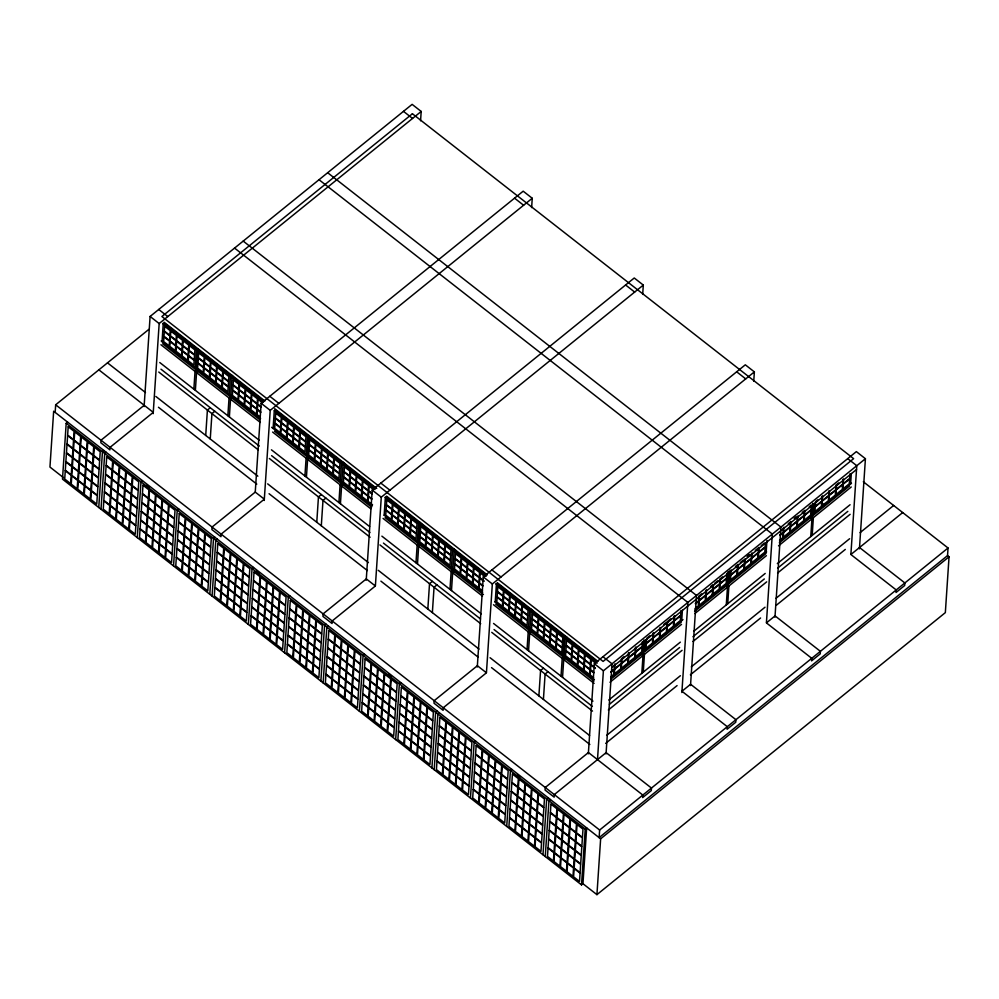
<?xml version="1.0" encoding="UTF-8"?>
<svg xmlns="http://www.w3.org/2000/svg" width="999" height="999" viewBox="0 0 999 999"><rect width="100%" height="100%" fill="white"/><g stroke="black" fill="none" stroke-linecap="round" stroke-linejoin="round"><path stroke-width="1.5" d="M55.17 412.412L55.669 404.795L148.826 329.395M67.632 422.152L66.196 423.326L62.487 479.145L581.518 884.877L582.954 883.715L586.663 827.884L585.227 829.045L581.518 884.877M98.751 507.492L102.46 451.673L103.896 450.499M101.011 509.265L104.72 453.446L106.169 452.272M144.106 406.568L150.1 316.458L412.125 104.358L421.191 111.451L420.567 120.767M137.275 537.612L140.984 481.793L142.432 480.619M153.172 413.661L159.166 323.551L421.191 111.451M163.112 337.962L163.299 335.002M181.531 355.519L181.843 350.774L176.286 346.428L175.974 351.173L181.905 355.769M173.539 565.958L177.248 510.139L178.696 508.978M193.856 389.173L195.042 371.416L196.478 370.242M196.041 368.194L197.228 350.437L198.089 349.737L231.331 375.724M195.367 390.359L196.553 372.59L197.989 371.428M196.803 368.781L197.977 351.024L199.425 349.862M205.719 435.439L207.405 410.065L210.277 407.729M210.252 438.973L211.938 413.598L214.81 411.276M209.802 594.305L213.511 538.486L214.96 537.325M212.075 596.078L215.784 540.259L217.22 539.098M227.859 415.746L229.033 397.989L230.469 396.828M229.283 394.18L230.469 376.423L231.905 375.249M229.37 416.933L230.544 399.163L231.98 398.002M255.269 491.833L261.151 403.271L523.176 191.184L532.242 198.264L531.63 207.592M248.339 624.425L252.048 568.606L253.484 567.444M264.236 500.474L270.217 410.364L532.242 198.264M308.391 435.964L275.15 409.977L274.288 410.676L273.102 428.434L273.963 427.734L274.263 423.289M284.603 652.784L288.311 596.952L289.747 595.791M304.92 475.986L306.094 458.229L307.53 457.055M307.105 455.007L308.279 437.25L309.141 436.551L342.382 462.537M306.431 477.172L307.605 459.403L309.041 458.241M307.854 455.606L309.041 437.837L310.477 436.675M316.77 522.252L318.456 496.878L321.341 494.542M321.303 525.799L322.989 500.412L325.874 498.089M320.866 681.131L324.575 625.299L326.011 624.138M323.139 682.904L326.835 627.072L328.284 625.911M338.911 502.559L340.097 484.802L341.533 483.641M340.422 503.746L341.608 485.989L343.044 484.815M341.858 482.18L343.032 464.41L344.48 463.249M366.221 580.194L372.215 490.084L634.24 277.997L643.306 285.077L642.682 294.405M359.403 711.251L363.099 655.419L364.548 654.258M375.399 585.726L381.281 497.177L643.306 285.077M482.717 592.282L384.165 515.247L385.339 497.49L386.201 496.79L419.455 522.777M385.914 501.223L386.113 498.264M395.666 739.597L399.363 683.766L400.811 682.604M415.971 562.799L417.157 545.042L418.593 543.881M417.407 541.233L418.581 523.476L420.03 522.302M417.482 563.985L418.668 546.228L420.104 545.054M418.918 542.42L420.092 524.65L421.541 523.488M427.834 609.065L429.52 583.691L432.392 581.356M432.367 612.612L434.053 587.237L436.925 584.902M431.93 767.944L435.626 712.112L437.075 710.951M434.19 769.717L437.899 713.885L439.335 712.724M449.975 589.385L451.148 571.615L452.584 570.454M451.486 590.559L452.659 572.802L454.095 571.628M452.909 568.993L454.095 551.236L455.532 550.062M477.285 667.02L483.266 576.91L745.304 364.81L754.37 371.89L753.745 381.218M470.454 798.064L474.163 742.232L475.599 741.071M486.451 672.552L492.332 583.99L754.37 371.89M496.778 591.008L496.965 588.049M506.718 826.41L510.427 770.579L511.863 769.417M527.035 649.625L528.209 631.855L529.645 630.694M528.546 650.799L529.72 633.041L531.156 631.868M538.886 695.878L540.571 670.504L543.456 668.169M543.419 699.425L545.104 674.05L547.989 671.715M542.981 854.757L546.69 798.925L548.126 797.764M545.254 856.53L548.963 800.699L550.399 799.537M561.026 676.198L562.212 658.428L563.648 657.267M562.462 654.632L563.636 636.863L565.084 635.701M562.537 677.372L563.723 659.615L565.159 658.453M588.336 753.833L594.33 663.723L856.355 451.623L865.421 458.716L859.44 548.826M597.514 759.365L603.396 670.804L865.421 458.716M948.039 548.001L599.637 830.019L599.125 837.624L947.539 555.606L948.039 548.001L863.323 481.768M606.043 753.92L612.025 663.811L602.959 656.73M582.954 883.715L596.927 894.642L600.636 838.81L949.05 556.793L947.539 555.606M614.472 664.397L614.148 669.13L610.951 671.728M615.047 663.935L614.722 668.668L621.128 663.486L621.44 658.753M628.421 653.096L628.109 657.841L621.703 663.024L622.015 658.279L624.15 656.555M628.995 652.634L628.683 657.367L635.089 652.185L635.401 647.452M635.976 646.99L635.664 651.723L642.07 646.54L642.382 641.808M643.069 651.885L643.756 641.52M641.82 673.301L643.006 655.544L641.495 654.357M643.256 651.735L644.043 639.897M643.269 672.14L644.442 654.382L642.931 653.196M645.391 640.209L644.505 650.724L643.606 650.012M653.096 633.129L652.784 637.861L646.378 643.044L646.703 638.311L649.899 635.714M653.671 632.654L653.358 637.399L659.765 632.217L660.077 627.472M660.576 628.196L660.339 631.743L666.745 626.56L667.057 621.828M674.038 616.183L673.713 620.916L667.32 626.098L667.632 621.366L670.829 618.768M674.612 615.709L674.3 620.454L680.694 615.272L681.006 610.526M682.392 610.252L681.705 620.616L680.794 619.904M681.867 692.544L687.861 602.434L234.553 248.089M690.509 685.551L696.49 595.441L243.194 241.096M698.925 596.028L698.613 600.761L695.416 603.359M705.906 590.384L705.594 595.117L699.188 600.299L699.512 595.566L701.635 593.831M706.48 589.909L706.168 594.655L712.574 589.472L712.886 584.727L710.751 586.463M713.386 585.451L713.149 588.998L719.555 583.816L719.867 579.083M726.847 573.438L726.523 578.171L720.129 583.354L720.441 578.621L722.577 576.885M728.321 571.678L727.534 583.516L726.623 582.817M726.285 604.932L727.472 587.175L725.961 585.988M727.722 583.366L728.508 571.528M729.657 571.99L728.97 582.355L728.071 581.643M727.734 603.771L728.908 586.013L727.397 584.827M729.158 582.205L729.944 570.354M731.156 569.942L730.843 574.675L737.25 569.492L737.562 564.76L735.426 566.483M738.136 564.285L737.824 569.03L744.23 563.848L744.467 560.289M745.117 558.641L744.804 563.374L751.211 558.191L751.523 553.458M752.097 552.996L751.785 557.729L758.179 552.547L758.491 547.814L755.294 550.399M759.078 547.352L758.753 552.085L765.159 546.903L765.396 543.344M766.171 552.247L766.957 540.409M766.433 622.627L772.314 534.065L319.018 179.72M774.974 617.182L780.956 527.085L327.66 172.727M783.391 527.659L783.079 532.392L779.882 534.989M783.965 527.197L783.653 531.93L790.059 526.748L790.371 522.015L788.236 523.738M790.946 521.54L790.634 526.286L797.04 521.103L797.277 517.544M797.926 515.896L797.614 520.629L804.008 515.447L804.332 510.714L802.197 512.437M804.907 510.252L804.595 514.985L810.988 509.802L811.3 505.069L809.178 506.793M812 515.147L812.786 503.309M810.751 536.563L811.937 518.806L810.426 517.619M812.187 514.997L812.874 504.632M814.123 503.621L813.436 513.986L812.537 513.274M812.187 535.402L813.373 517.644L811.862 516.458M813.623 513.836L814.31 503.471M822.027 496.391L821.715 501.123L815.309 506.306L815.621 501.573L817.756 499.837M822.602 495.929L822.289 500.661L828.695 495.479L829.008 490.746M829.507 491.458L829.27 495.017L835.664 489.835L835.988 485.089M842.956 479.445L842.644 484.178L836.238 489.36L836.563 484.627L838.698 482.904M843.531 478.983L843.218 483.716L849.625 478.533L849.937 473.801M851.323 473.514L850.636 483.878L849.724 483.166M850.898 554.258L856.78 465.709L847.714 458.616M949.05 556.793L945.341 612.624L596.927 894.642M162.912 340.921L162.05 341.621L163.224 323.851L164.086 323.152L197.327 349.138M197.914 348.676L196.466 349.837L195.292 367.607L196.154 366.908M144.193 405.269L100.999 440.234L100.837 442.769L109.902 449.862L110.065 447.327L153.259 412.362L98.864 369.842M233.416 376.436L231.98 377.597L230.794 395.367L231.656 394.667M308.966 435.489L307.53 436.663L306.343 454.42L307.205 453.721M342.969 462.062L341.521 463.236L340.347 480.994L341.208 480.294M384.165 515.247L385.027 514.547M419.031 541.121L418.156 541.82L419.343 524.063L420.204 523.364L453.446 549.35M454.021 548.888L452.584 550.049L451.398 567.807L452.272 567.107M496.091 601.361L495.217 602.06L496.403 584.303L497.265 583.603L530.506 609.59M531.081 609.128L529.645 610.289L528.459 628.046L529.333 627.347M532.592 610.302L531.156 611.463L529.97 629.233L530.844 628.533M566.595 636.875L565.147 638.049L563.973 655.806L564.835 655.107M564.085 654.52L563.211 655.219L564.398 637.449L565.259 636.75L532.017 610.764M747.289 556.406L749.425 554.682M794.18 518.444L796.315 516.72M663.86 624.425L665.983 622.689M714.535 583.404L717.732 580.806M740.271 562.562L743.468 559.977M747.252 556.918L749.387 555.182M761.213 545.616L764.41 543.031M611.775 667.619L856.53 469.505M610.913 672.227L614.123 669.642L613.798 674.375L610.601 676.972M695.379 603.858L698.588 601.273L698.264 606.006L695.067 608.603M779.844 535.489L783.041 532.904L782.729 537.637L779.532 540.234M712.237 594.467L714.635 592.519M822.127 505.506L824.525 503.571M610.676 678.109L682.979 619.58M695.104 609.777L766.633 551.873M779.607 541.371L851.498 483.179M611.101 678.958L681.293 622.14M694.605 611.363L766.008 553.571M779.32 542.794L849.512 485.989M609.977 682.28L681.518 624.375M694.842 613.573L766.383 555.681M778.508 545.866L851.248 486.988M608.803 700.037L680.331 642.132M693.668 631.343L765.197 573.438M777.322 563.623L850.062 504.745M609.415 704.332L679.607 647.514M692.919 636.75L764.322 578.945M777.634 568.169L847.826 511.363M608.341 710.014L682.08 650.324M692.956 641.52L766.695 581.843M777.572 573.026L850.112 514.323M606.655 735.389L680.394 675.711M691.271 666.895L765.009 607.217M775.886 598.401L849.625 538.723M860.052 532.667L893.643 505.482M605.681 743.381L677.085 685.589M690.396 674.812L760.589 617.994M776.323 605.257L845.304 549.425M902.709 512.562L850.886 554.52L896.215 589.947L896.041 592.494L904.682 585.501L904.857 582.954L859.527 547.527M403.484 111.351L412.55 118.444M514.547 198.164L523.613 205.257M625.599 284.99L634.665 292.07M736.663 371.803L745.729 378.883M158.729 309.465L167.795 316.558M269.792 396.278L278.858 403.371M380.844 483.104L389.91 490.184M491.908 569.917L500.974 576.997M164.098 322.252L264.885 401.024M274.713 408.716L376.723 488.461M386.551 496.141L487.325 574.924M497.165 582.604L597.939 661.388M232.842 376.898L263.711 401.024M343.893 463.711L374.762 487.849M454.957 550.536L485.826 574.662M566.021 637.35L596.878 661.475M162.662 323.414L263.436 402.197M274.288 410.676L375.087 489.473M385.114 497.302L486.151 576.286M495.716 583.766L597.202 663.099M262.512 402.809L258.067 399.325L257.754 404.058L261.089 406.668M373.576 489.622L369.118 486.138L368.806 490.884L372.14 493.481M484.627 576.435L480.182 572.951L479.87 577.697L484.315 581.168M595.691 663.249L591.233 659.777L590.921 664.51L595.367 667.981M150.1 316.458L159.166 323.551M261.151 403.271L270.217 410.364M372.215 490.084L381.281 497.177M483.266 576.91L492.332 583.99M594.33 663.723L603.396 670.804M261.051 407.18L257.717 404.57L257.405 409.303L260.739 411.913M372.115 493.993L368.768 491.383L368.456 496.116L371.79 498.726M483.166 580.806L479.832 578.196L479.52 582.941L482.854 585.551M595.342 668.493L590.884 665.022L590.571 669.755L593.906 672.364M260.702 412.425L257.367 409.815L257.055 414.548L260.389 417.157M371.765 499.238L368.419 496.628L368.107 501.361L372.565 504.845M482.817 586.051L479.483 583.441L479.17 588.186L482.505 590.784M593.881 672.864L590.546 670.254L590.222 674.999L593.568 677.609M161.201 340.959L260.602 418.656M271.641 427.285L372.265 505.956M494.98 601.885L594.38 679.582M162.675 343.818L259.765 419.717M274.513 431.243L371.603 507.142M385.114 517.707L483.441 594.567M495.729 604.17L594.043 681.031M160.939 344.755L260.339 422.465M272.615 432.055L370.791 508.803M383.054 518.394L482.455 596.091M493.506 604.732L594.13 683.391M159.765 362.525L259.166 440.222M271.441 449.812L369.605 526.56M381.88 536.151L481.281 613.861M493.556 623.451L592.956 701.148M160.989 369.193L259.303 446.053M271.591 455.656L369.917 532.517M383.429 543.081L480.519 618.98M494.043 629.545L592.357 706.405M158.766 372.04L258.291 449.85M269.355 458.491L370.105 537.25M379.945 544.93L480.694 623.701M491.758 632.342L592.507 711.101M155.856 396.453L257.842 476.186M267.67 483.866L368.419 562.624M378.259 570.317L479.008 649.075M490.072 657.717L589.597 735.514M107.505 362.849L145.479 392.532M158.454 407.255L256.78 484.115M269.068 493.718L367.382 570.579M380.906 581.143L477.997 657.042M491.52 667.619L589.835 744.467M55.669 404.795L599.637 830.019M600.636 838.81L53.659 411.226L49.95 467.057L63.924 477.984M146.828 485.402L149.201 487.25M256.706 571.291L259.066 573.139M388.524 674.337L390.896 676.186M517.457 775.124L519.817 776.972M66.196 423.326L585.227 829.045M65.272 470.741L64.723 479.021L70.642 483.653L71.191 475.362L65.272 470.741M65.859 461.938L65.31 470.229L71.229 474.862L71.778 466.57L65.859 461.938M66.434 453.146L65.884 461.438L71.816 466.058L72.365 457.767L66.434 453.146M67.02 444.343L66.471 452.634L72.39 457.267L72.952 448.976L67.02 444.343M67.607 435.552L67.058 443.843L72.977 448.464L73.526 440.184L67.607 435.552M68.194 426.748L67.645 435.04L73.564 439.672L74.113 431.381L68.194 426.748M71.803 475.836L71.254 484.128L77.173 488.761L77.722 480.469L71.803 475.836M72.378 467.045L71.828 475.337L77.76 479.957L78.309 471.678L72.378 467.045M72.964 458.241L72.415 466.533L78.334 471.166L78.896 462.874L72.964 458.241M73.551 449.45L73.002 457.742L78.921 462.362L79.47 454.083L73.551 449.45M74.138 440.646L73.589 448.938L79.508 453.571L80.057 445.279L74.138 440.646M74.725 431.855L74.163 440.147L80.095 444.78L80.644 436.488L74.725 431.855M78.322 480.944L77.772 489.235L83.704 493.856L84.253 485.576L78.322 480.944M78.909 472.14L78.359 480.432L84.278 485.064L84.828 476.773L78.909 472.14M79.495 463.349L78.946 471.64L84.865 476.273L85.415 467.982L79.495 463.349M80.082 454.545L79.533 462.837L85.452 467.47L86.001 459.178L80.082 454.545M80.669 445.754L80.107 454.046L86.039 458.678L86.588 450.387L80.669 445.754M81.244 436.963L80.694 445.242L86.626 449.875L87.175 441.583L81.244 436.963M84.853 486.038L84.303 494.33L90.222 498.963L90.772 490.671L84.853 486.038M85.439 477.247L84.89 485.539L90.809 490.172L91.359 481.88L85.439 477.247M86.026 468.456L85.477 476.735L91.396 481.368L91.945 473.076L86.026 468.456M86.601 459.652L86.051 467.944L91.983 472.577L92.532 464.285L86.601 459.652M87.188 450.861L86.638 459.14L92.557 463.773L93.119 455.482L87.188 450.861M87.775 442.058L87.225 450.349L93.144 454.982L93.694 446.69L87.775 442.058M91.384 491.146L90.834 499.438L96.753 504.07L97.303 495.779L91.384 491.146M91.97 482.355L91.409 490.634L97.34 495.267L97.89 486.975L91.97 482.355M92.545 473.551L91.995 481.843L97.927 486.476L98.476 478.184L92.545 473.551M93.132 464.76L92.582 473.051L98.501 477.672L99.051 469.38L93.132 464.76M93.719 455.956L93.169 464.248L99.088 468.881L99.638 460.589L93.719 455.956M94.306 447.165L93.756 455.457L99.675 460.077L100.225 451.798L94.306 447.165M103.796 500.861L103.247 509.14L109.178 513.773L109.728 505.482L103.796 500.861M104.383 492.057L103.834 500.349L109.753 504.982L110.315 496.69L104.383 492.057M104.97 483.266L104.42 491.545L110.34 496.178L110.889 487.887L104.97 483.266M105.557 474.463L105.007 482.754L110.926 487.387L111.476 479.095L105.557 474.463M106.144 465.671L105.582 473.963L111.513 478.583L112.063 470.304L106.144 465.671M106.718 456.868L106.169 465.159L112.1 469.792L112.65 461.501L106.718 456.868M110.327 505.956L109.778 514.248L115.697 518.881L116.246 510.589L110.327 505.956M110.914 497.165L110.365 505.457L116.284 510.077L116.833 501.798L110.914 497.165M111.501 488.361L110.951 496.653L116.871 501.286L117.42 492.994L111.501 488.361M112.075 479.57L111.526 487.862L117.457 492.482L118.007 484.203L112.075 479.57M112.662 470.766L112.113 479.058L118.044 483.691L118.594 475.399L112.662 470.766M113.249 461.975L112.7 470.267L118.619 474.9L119.168 466.608L113.249 461.975M116.858 511.063L116.309 519.355L122.228 523.976L122.777 515.696L116.858 511.063M117.445 502.26L116.895 510.551L122.815 515.184L123.364 506.893L117.445 502.26M118.019 493.469L117.47 501.76L123.401 506.381L123.951 498.101L118.019 493.469M118.606 484.665L118.057 492.957L123.976 497.589L124.538 489.298L118.606 484.665M119.193 475.874L118.644 484.165L124.563 488.798L125.112 480.507L119.193 475.874M119.78 467.082L119.231 475.362L125.15 479.995L125.699 471.703L119.78 467.082M123.389 516.158L122.827 524.45L128.759 529.083L129.308 520.791L123.389 516.158M123.963 507.367L123.414 515.659L129.346 520.292L129.895 512L123.963 507.367M124.55 498.576L124.001 506.855L129.92 511.488L130.469 503.196L124.55 498.576M125.137 489.772L124.588 498.064L130.507 502.697L131.056 494.405L125.137 489.772M125.724 480.981L125.175 489.26L131.094 493.893L131.643 485.601L125.724 480.981M126.311 472.177L125.749 480.469L131.681 485.102L132.23 476.81L126.311 472.177M129.907 521.266L129.358 529.557L135.29 534.19L135.839 525.899L129.907 521.266M130.494 512.475L129.945 520.754L135.864 525.387L136.413 517.095L130.494 512.475M131.081 503.671L130.532 511.963L136.451 516.595L137 508.304L131.081 503.671M131.668 494.88L131.119 503.159L137.038 507.792L137.587 499.5L131.668 494.88M132.243 486.076L131.693 494.368L137.625 499.001L138.174 490.709L132.243 486.076M132.83 477.285L132.28 485.576L138.199 490.197L138.761 481.918L132.83 477.285M140.06 529.208L139.51 537.487L145.442 542.12L145.991 533.828L140.06 529.208M140.647 520.404L140.097 528.696L146.016 533.329L146.578 525.037L140.647 520.404M141.234 511.613L140.684 519.905L146.603 524.525L147.153 516.246L141.234 511.613M141.821 502.809L141.271 511.101L147.19 515.734L147.74 507.442L141.821 502.809M142.407 494.018L141.846 502.31L147.777 506.93L148.327 498.651L142.407 494.018M142.982 485.214L142.432 493.506L148.364 498.139L148.913 489.847L142.982 485.214M146.591 534.303L146.041 542.594L151.96 547.227L152.51 538.936L146.591 534.303M147.178 525.511L146.628 533.803L152.547 538.424L153.097 530.144L147.178 525.511M147.765 516.708L147.215 524.999L153.134 529.632L153.684 521.341L147.765 516.708M148.351 507.917L147.79 516.208L153.721 520.841L154.271 512.549L148.351 507.917M148.926 499.113L148.376 507.405L154.308 512.037L154.857 503.746L148.926 499.113M149.513 490.322L148.963 498.613L154.882 503.246L155.432 494.955L149.513 490.322M163.961 336.8L163.649 341.533L169.206 345.879L169.518 341.146L163.961 336.8M164.311 331.556L163.986 336.288L169.555 340.634L169.867 335.901L164.311 331.556M164.66 326.311L164.335 331.044L169.905 335.389L170.217 330.657L164.66 326.311M153.122 539.41L152.572 547.702L158.491 552.322L159.041 544.043L153.122 539.41M153.709 530.606L153.159 538.898L159.078 543.531L159.628 535.239L153.709 530.606M154.283 521.815L153.734 530.107L159.665 534.74L160.215 526.448L154.283 521.815M154.87 513.024L154.321 521.303L160.24 525.936L160.802 517.644L154.87 513.024M155.457 504.22L154.907 512.512L160.827 517.145L161.376 508.853L155.457 504.22M156.044 495.429L155.494 503.708L161.413 508.341L161.963 500.049L156.044 495.429M170.117 341.608L169.805 346.353L175.362 350.699L175.687 345.966L170.117 341.608M170.467 336.376L170.155 341.109L175.712 345.454L176.036 340.721L170.467 336.376M170.817 331.131L170.504 335.864L176.061 340.209L176.373 335.477L170.817 331.131M159.653 544.517L159.091 552.797L165.022 557.43L165.572 549.138L159.653 544.517M160.227 535.714L159.678 544.005L165.609 548.638L166.159 540.347L160.227 535.714M160.814 526.923L160.265 535.202L166.184 539.835L166.733 531.543L160.814 526.923M161.401 518.119L160.851 526.411L166.771 531.043L167.32 522.752L161.401 518.119M161.988 509.328L161.438 517.619L167.357 522.24L167.907 513.961L161.988 509.328M162.575 500.524L162.013 508.816L167.944 513.449L168.494 505.157L162.575 500.524M176.636 341.183L176.323 345.929L181.88 350.274L182.193 345.542L176.636 341.183M176.985 335.939L176.673 340.684L182.23 345.03L182.542 340.297L176.985 335.939M166.171 549.612L165.622 557.904L171.553 562.537L172.103 554.245L166.171 549.612M166.758 540.821L166.209 549.1L172.128 553.733L172.677 545.442L166.758 540.821M167.345 532.017L166.796 540.309L172.715 544.942L173.264 536.65L167.345 532.017M167.932 523.226L167.382 531.518L173.302 536.138L173.851 527.859L167.932 523.226M168.506 514.423L167.957 522.714L173.888 527.347L174.438 519.055L168.506 514.423M169.093 505.631L168.544 513.923L174.463 518.543L175.025 510.264L169.093 505.631M182.455 351.248L182.143 355.994L187.7 360.339L188.012 355.594L182.455 351.248M182.805 346.004L182.48 350.749L188.049 355.095L188.361 350.349L182.805 346.004M183.154 340.759L182.829 345.504L188.399 349.85L188.711 345.105L183.154 340.759M188.611 356.069L188.299 360.814L193.868 365.159L194.181 360.414L188.611 356.069M188.961 350.824L188.649 355.569L194.206 359.915L194.53 355.169L188.961 350.824M189.31 345.579L188.998 350.324L194.555 354.67L194.88 349.925L189.31 345.579M176.323 557.554L175.774 565.846L181.706 570.466L182.255 562.187L176.323 557.554M176.91 548.751L176.361 557.042L182.28 561.675L182.842 553.384L176.91 548.751M177.497 539.959L176.948 548.251L182.867 552.872L183.416 544.592L177.497 539.959M178.084 531.156L177.535 539.448L183.454 544.08L184.003 535.789L178.084 531.156M178.671 522.365L178.109 530.656L184.041 535.289L184.59 526.997L178.671 522.365M179.246 513.573L178.696 521.853L184.628 526.485L185.177 518.194L179.246 513.573M182.854 562.649L182.305 570.941L188.224 575.574L188.774 567.282L182.854 562.649M183.441 553.858L182.892 562.15L188.811 566.783L189.36 558.491L183.441 553.858M184.028 545.054L183.479 553.346L189.398 557.979L189.947 549.687L184.028 545.054M184.615 536.263L184.053 544.555L189.985 549.188L190.534 540.896L184.615 536.263M185.19 527.472L184.64 535.751L190.572 540.384L191.121 532.092L185.19 527.472M185.777 518.668L185.227 526.96L191.146 531.593L191.696 523.301L185.777 518.668M197.952 363.374L197.64 368.107L203.197 372.452L203.521 367.719L197.952 363.374M198.302 358.129L197.989 362.862L203.546 367.207L203.858 362.475L198.302 358.129M198.651 352.884L198.339 357.617L203.896 361.963L204.208 357.23L198.651 352.884M189.385 567.757L188.836 576.048L194.755 580.681L195.305 572.39L189.385 567.757M189.972 558.965L189.423 567.245L195.342 571.878L195.891 563.586L189.972 558.965M190.547 550.162L189.997 558.453L195.929 563.086L196.478 554.795L190.547 550.162M191.134 541.371L190.584 549.65L196.503 554.283L197.065 545.991L191.134 541.371M191.721 532.567L191.171 540.859L197.09 545.491L197.64 537.2L191.721 532.567M192.308 523.776L191.758 532.067L197.677 536.688L198.227 528.409L192.308 523.776M204.121 368.194L203.808 372.927L209.365 377.272L209.678 372.54L204.121 368.194M204.47 362.949L204.158 367.682L209.715 372.028L210.027 367.295L204.47 362.949M204.82 357.704L204.508 362.437L210.065 366.783L210.377 362.05L204.82 357.704M195.916 572.864L195.367 581.143L201.286 585.776L201.835 577.484L195.916 572.864M196.491 564.06L195.941 572.352L201.873 576.985L202.422 568.693L196.491 564.06M197.078 555.269L196.528 563.561L202.447 568.181L202.997 559.902L197.078 555.269M197.665 546.465L197.115 554.757L203.034 559.39L203.584 551.098L197.665 546.465M198.252 537.674L197.702 545.966L203.621 550.586L204.171 542.307L198.252 537.674M198.838 528.871L198.277 537.162L204.208 541.795L204.758 533.503L198.838 528.871M210.29 373.014L209.965 377.747L215.534 382.093L215.846 377.36L210.29 373.014M210.627 367.769L210.314 372.502L215.884 376.848L216.196 372.115L210.627 367.769M210.976 362.525L210.664 367.257L216.221 371.603L216.546 366.87L210.976 362.525M202.435 577.959L201.885 586.251L207.817 590.884L208.366 582.592L202.435 577.959M203.022 569.168L202.472 577.459L208.391 582.08L208.941 573.801L203.022 569.168M203.609 560.364L203.059 568.656L208.978 573.289L209.528 564.997L203.609 560.364M204.196 551.573L203.646 559.865L209.565 564.485L210.115 556.206L204.196 551.573M204.77 542.769L204.221 551.061L210.152 555.694L210.702 547.402L204.77 542.769M205.357 533.978L204.807 542.27L210.727 546.903L211.288 538.611L205.357 533.978M216.446 377.834L216.134 382.567L221.691 386.913L222.015 382.18L216.446 377.834M216.795 372.59L216.483 377.322L222.04 381.668L222.352 376.935L216.795 372.59M217.145 367.345L216.833 372.078L222.39 376.423L222.702 371.69L217.145 367.345M212.063 527.047L211.888 529.582L220.954 536.675L221.129 534.14L264.323 499.175L255.257 492.095L212.063 527.047M222.615 382.642L222.302 387.387L227.859 391.733L228.172 387L222.615 382.642M222.964 377.397L222.652 382.142L228.209 386.488L228.521 381.755L222.964 377.397M223.314 372.165L223.002 376.898L228.559 381.243L228.871 376.511L223.314 372.165M214.86 587.674L214.31 595.966L220.23 600.586L220.779 592.307L214.86 587.674M215.447 578.871L214.897 587.162L220.816 591.795L221.366 583.503L215.447 578.871M216.034 570.079L215.472 578.371L221.403 582.991L221.953 574.712L216.034 570.079M216.608 561.276L216.059 569.567L221.99 574.2L222.54 565.909L216.608 561.276M217.195 552.484L216.646 560.776L222.565 565.409L223.114 557.117L217.195 552.484M217.782 543.681L217.233 551.972L223.152 556.605L223.701 548.314L217.782 543.681M232.705 390.534L232.392 395.279L237.949 399.625L238.274 394.88L232.705 390.534M233.054 385.289L232.742 390.035L238.299 394.38L238.611 389.635L233.054 385.289M233.404 380.045L233.092 384.79L238.649 389.135L238.961 384.39L233.404 380.045M221.391 592.769L220.841 601.061L226.761 605.694L227.31 597.402L221.391 592.769M221.965 583.978L221.416 592.27L227.347 596.903L227.897 588.611L221.965 583.978M222.552 575.174L222.003 583.466L227.922 588.099L228.484 579.807L222.552 575.174M223.139 566.383L222.59 574.675L228.509 579.308L229.058 571.016L223.139 566.383M223.726 557.592L223.177 565.871L229.096 570.504L229.645 562.212L223.726 557.592M224.313 548.788L223.764 557.08L229.683 561.713L230.232 553.421L224.313 548.788M238.873 395.354L238.561 400.099L244.118 404.445L244.43 399.7L238.873 395.354M239.223 390.109L238.911 394.855L244.468 399.2L244.78 394.455L239.223 390.109M239.573 384.865L239.261 389.61L244.817 393.956L245.13 389.21L239.573 384.865M227.909 597.877L227.36 606.168L233.291 610.801L233.841 602.509L227.909 597.877M228.496 589.085L227.947 597.365L233.866 601.997L234.415 593.706L228.496 589.085M229.083 580.282L228.534 588.573L234.453 593.206L235.002 584.914L229.083 580.282M229.67 571.49L229.121 579.77L235.04 584.403L235.589 576.111L229.67 571.49M230.257 562.687L229.695 570.978L235.627 575.611L236.176 567.32L230.257 562.687M230.831 553.896L230.282 562.187L236.214 566.808L236.763 558.528L230.831 553.896M245.042 400.174L244.718 404.907L250.287 409.265L250.599 404.52L245.042 400.174M245.379 394.93L245.067 399.662L250.637 404.021L250.949 399.275L245.379 394.93M245.729 389.685L245.417 394.43L250.974 398.776L251.298 394.031L245.729 389.685M234.44 602.984L233.891 611.263L239.81 615.896L240.359 607.604L234.44 602.984M235.027 594.18L234.478 602.472L240.397 607.105L240.946 598.813L235.027 594.18M235.614 585.389L235.065 593.681L240.984 598.301L241.533 590.009L235.614 585.389M236.189 576.585L235.639 584.877L241.571 589.51L242.12 581.218L236.189 576.585M236.775 567.794L236.226 576.086L242.145 580.706L242.707 572.427L236.775 567.794M237.362 558.99L236.813 567.282L242.732 571.915L243.281 563.623L237.362 558.99M251.199 404.995L250.886 409.727L256.443 414.073L256.768 409.34L251.199 404.995M251.548 399.75L251.236 404.483L256.793 408.828L257.105 404.096L251.548 399.75M251.898 394.505L251.586 399.238L257.143 403.596L257.455 398.851L251.898 394.505M240.971 608.079L240.422 616.371L246.341 621.003L246.89 612.712L240.971 608.079M241.558 599.288L241.009 607.579L246.928 612.2L247.477 603.92L241.558 599.288M242.133 590.484L241.583 598.776L247.515 603.408L248.064 595.117L242.133 590.484M242.72 581.693L242.17 589.984L248.089 594.605L248.651 586.326L242.72 581.693M243.306 572.889L242.757 581.181L248.676 585.814L249.226 577.522L243.306 572.889M243.893 564.098L243.344 572.39L249.263 577.022L249.812 568.731L243.893 564.098M251.124 616.021L250.574 624.313L256.493 628.933L257.043 620.654L251.124 616.021M251.711 607.217L251.161 615.509L257.08 620.142L257.63 611.85L251.711 607.217M252.297 598.426L251.736 606.718L257.667 611.351L258.217 603.059L252.297 598.426M252.872 589.622L252.322 597.914L258.254 602.547L258.803 594.255L252.872 589.622M253.459 580.831L252.909 589.123L258.828 593.756L259.378 585.464L253.459 580.831M254.046 572.04L253.496 580.319L259.415 584.952L259.965 576.66L254.046 572.04M257.655 621.116L257.105 629.407L263.024 634.04L263.574 625.749L257.655 621.116M258.229 612.325L257.68 620.616L263.611 625.249L264.161 616.957L258.229 612.325M258.816 603.533L258.266 611.813L264.186 616.445L264.747 608.154L258.816 603.533M259.403 594.73L258.853 603.021L264.772 607.654L265.322 599.363L259.403 594.73M259.99 585.938L259.44 594.218L265.359 598.851L265.909 590.559L259.99 585.938M260.577 577.135L260.027 585.426L265.946 590.059L266.496 581.768L260.577 577.135M275.012 423.613L274.7 428.346L280.257 432.692L280.582 427.959L275.012 423.613M275.362 418.369L275.05 423.101L280.607 427.447L280.919 422.714L275.362 418.369M275.712 413.124L275.399 417.857L280.956 422.202L281.268 417.47L275.712 413.124M264.173 626.223L263.624 634.515L269.555 639.148L270.105 630.856L264.173 626.223M264.76 617.432L264.211 625.711L270.13 630.344L270.692 622.052L264.76 617.432M265.347 608.628L264.797 616.92L270.717 621.553L271.266 613.261L265.347 608.628M265.934 599.837L265.384 608.129L271.303 612.749L271.853 604.47L265.934 599.837M266.521 591.033L265.959 599.325L271.89 603.958L272.44 595.666L266.521 591.033M267.095 582.242L266.546 590.534L272.477 595.154L273.027 586.875L267.095 582.242M281.181 428.434L280.869 433.166L286.426 437.512L286.738 432.779L281.181 428.434M281.531 423.189L281.219 427.922L286.775 432.267L287.088 427.535L281.531 423.189M281.88 417.944L281.568 422.677L287.125 427.023L287.437 422.29L281.88 417.944M270.704 631.331L270.155 639.622L276.074 644.243L276.623 635.951L270.704 631.331M271.291 622.527L270.741 630.819L276.661 635.451L277.21 627.16L271.291 622.527M271.878 613.736L271.328 622.027L277.247 626.648L277.797 618.369L271.878 613.736M272.452 604.932L271.903 613.224L277.834 617.857L278.384 609.565L272.452 604.932M273.039 596.141L272.49 604.432L278.421 609.053L278.971 600.774L273.039 596.141M273.626 587.337L273.077 595.629L278.996 600.262L279.545 591.97L273.626 587.337M287.35 433.254L287.025 437.987L292.595 442.332L292.907 437.599L287.35 433.254M287.7 428.009L287.375 432.742L292.944 437.087L293.256 432.355L287.7 428.009M288.037 422.764L287.724 427.497L293.281 431.843L293.606 427.11L288.037 422.764M277.235 636.425L276.686 644.717L282.605 649.35L283.154 641.058L277.235 636.425M277.822 627.634L277.272 635.926L283.192 640.546L283.741 632.267L277.822 627.634M278.396 618.831L277.847 627.122L283.778 631.755L284.328 623.463L278.396 618.831M278.983 610.039L278.434 618.331L284.353 622.964L284.915 614.672L278.983 610.039M279.57 601.248L279.021 609.527L284.94 614.16L285.489 605.869L279.57 601.248M280.157 592.444L279.608 600.736L285.527 605.369L286.076 597.077L280.157 592.444M293.506 438.062L293.194 442.807L298.751 447.152L299.076 442.42L293.506 438.062M293.856 432.829L293.544 437.562L299.101 441.908L299.413 437.175L293.856 432.829M294.205 427.584L293.893 432.317L299.45 436.663L299.762 431.93L294.205 427.584M299.675 442.882L299.363 447.627L304.92 451.973L305.232 447.227L299.675 442.882M300.025 437.637L299.712 442.382L305.269 446.728L305.582 441.995L300.025 437.637M300.374 432.392L300.062 437.137L305.619 441.483L305.931 436.75L300.374 432.392M287.387 644.367L286.838 652.659L292.757 657.292L293.306 649L287.387 644.367M287.974 635.564L287.425 643.856L293.344 648.488L293.893 640.197L287.974 635.564M288.561 626.773L287.999 635.064L293.931 639.697L294.48 631.405L288.561 626.773M289.136 617.981L288.586 626.261L294.518 630.893L295.067 622.602L289.136 617.981M289.722 609.178L289.173 617.469L295.092 622.102L295.642 613.811L289.722 609.178M290.309 600.387L289.76 608.666L295.679 613.299L296.228 605.007L290.309 600.387M293.918 649.475L293.369 657.754L299.288 662.387L299.837 654.095L293.918 649.475M294.493 640.671L293.943 648.963L299.875 653.596L300.424 645.304L294.493 640.671M295.08 631.88L294.53 640.159L300.449 644.792L301.011 636.5L295.08 631.88M295.667 623.076L295.117 631.368L301.036 636.001L301.586 627.709L295.667 623.076M296.253 614.285L295.704 622.577L301.623 627.197L302.173 618.918L296.253 614.285M296.84 605.481L296.291 613.773L302.21 618.406L302.759 610.114L296.84 605.481M309.016 450.187L308.703 454.92L314.26 459.265L314.573 454.533L309.016 450.187M309.365 444.942L309.041 449.675L314.61 454.021L314.922 449.288L309.365 444.942M309.715 439.697L309.39 444.43L314.96 448.776L315.272 444.043L309.715 439.697M300.437 654.57L299.887 662.861L305.819 667.494L306.368 659.203L300.437 654.57M301.024 645.779L300.474 654.07L306.393 658.691L306.955 650.411L301.024 645.779M301.611 636.975L301.061 645.267L306.98 649.899L307.53 641.608L301.611 636.975M302.197 628.184L301.648 636.475L307.567 641.096L308.117 632.817L302.197 628.184M302.784 619.38L302.222 627.672L308.154 632.305L308.703 624.013L302.784 619.38M303.359 610.589L302.809 618.881L308.741 623.513L309.29 615.222L303.359 610.589M315.172 455.007L314.86 459.74L320.429 464.085L320.741 459.353L315.172 455.007M315.522 449.762L315.209 454.495L320.766 458.841L321.091 454.108L315.522 449.762M315.871 444.518L315.559 449.25L321.116 453.596L321.441 448.863L315.871 444.518M306.968 659.677L306.418 667.969L312.337 672.589L312.887 664.31L306.968 659.677M307.555 650.873L307.005 659.165L312.924 663.798L313.474 655.506L307.555 650.873M308.142 642.082L307.592 650.374L313.511 654.994L314.061 646.715L308.142 642.082M308.716 633.279L308.167 641.57L314.098 646.203L314.648 637.911L308.716 633.279M309.303 624.487L308.753 632.779L314.685 637.412L315.234 629.12L309.303 624.487M309.89 615.696L309.34 623.975L315.259 628.608L315.809 620.317L309.89 615.696M321.341 459.827L321.029 464.56L326.586 468.906L326.898 464.173L321.341 459.827M321.69 454.582L321.378 459.315L326.935 463.661L327.247 458.928L321.69 454.582M322.04 449.338L321.728 454.07L327.285 458.416L327.597 453.683L322.04 449.338M313.499 664.772L312.949 673.064L318.868 677.697L319.418 669.405L313.499 664.772M314.086 655.981L313.536 664.273L319.455 668.905L320.005 660.614L314.086 655.981M314.66 647.19L314.111 655.469L320.042 660.102L320.592 651.81L314.66 647.19M315.247 638.386L314.697 646.678L320.617 651.311L321.178 643.019L315.247 638.386M315.834 629.595L315.284 637.874L321.203 642.507L321.753 634.215L315.834 629.595M316.421 620.791L315.871 629.083L321.79 633.716L322.34 625.424L316.421 620.791M327.51 464.647L327.197 469.38L332.754 473.726L333.067 468.993L327.51 464.647M327.859 459.403L327.547 464.135L333.104 468.481L333.416 463.748L327.859 459.403M328.209 454.158L327.884 458.891L333.454 463.236L333.766 458.504L328.209 454.158M323.114 613.861L322.952 616.408L332.018 623.488L332.18 620.953L375.374 585.988L366.308 578.908L323.114 613.861M333.666 469.468L333.354 474.2L338.923 478.546L339.235 473.813L333.666 469.468M334.016 464.223L333.703 468.956L339.26 473.301L339.585 468.568L334.016 464.223M334.365 458.978L334.053 463.711L339.61 468.056L339.935 463.324L334.365 458.978M325.911 674.487L325.362 682.779L331.293 687.412L331.843 679.12L325.911 674.487M326.498 665.684L325.949 673.975L331.868 678.608L332.43 670.317L326.498 665.684M327.085 656.892L326.536 665.184L332.455 669.817L333.004 661.525L327.085 656.892M327.672 648.101L327.123 656.38L333.042 661.013L333.591 652.722L327.672 648.101M328.259 639.298L327.709 647.589L333.629 652.222L334.178 643.93L328.259 639.298M328.833 630.506L328.284 638.786L334.215 643.418L334.765 635.127L328.833 630.506M343.768 477.347L343.456 482.092L349.013 486.438L349.325 481.705L343.768 477.347M344.118 472.115L343.793 476.848L349.363 481.193L349.675 476.461L344.118 472.115M344.468 466.87L344.143 471.603L349.712 475.949L350.025 471.216L344.468 466.87M332.442 679.595L331.893 687.874L337.812 692.507L338.374 684.215L332.442 679.595M333.029 670.791L332.48 679.083L338.399 683.716L338.948 675.424L333.029 670.791M333.616 662L333.067 670.279L338.986 674.912L339.535 666.62L333.616 662M334.203 653.196L333.641 661.488L339.573 666.121L340.122 657.829L334.203 653.196M334.777 644.405L334.228 652.697L340.159 657.317L340.709 649.038L334.777 644.405M335.364 635.601L334.815 643.893L340.734 648.526L341.283 640.234L335.364 635.601M349.925 482.167L349.613 486.913L355.182 491.258L355.494 486.513L349.925 482.167M350.274 476.923L349.962 481.668L355.519 486.014L355.844 481.281L350.274 476.923M350.624 471.678L350.312 476.423L355.869 480.769L356.193 476.036L350.624 471.678M338.973 684.69L338.424 692.981L344.343 697.614L344.892 689.322L338.973 684.69M339.56 675.898L339.011 684.19L344.93 688.811L345.479 680.519L339.56 675.898M340.135 667.095L339.585 675.386L345.517 680.019L346.066 671.728L340.135 667.095M340.721 658.304L340.172 666.595L346.104 671.216L346.653 662.936L340.721 658.304M341.308 649.5L340.759 657.792L346.678 662.424L347.227 654.133L341.308 649.5M341.895 640.709L341.346 649L347.265 653.621L347.814 645.342L341.895 640.709M356.094 486.988L355.781 491.733L361.338 496.078L361.65 491.333L356.094 486.988M356.443 481.743L356.131 486.488L361.688 490.834L362 486.088L356.443 481.743M356.793 476.498L356.481 481.243L362.038 485.589L362.35 480.844L356.793 476.498M345.504 689.797L344.955 698.089L350.874 702.709L351.423 694.43L345.504 689.797M346.079 680.993L345.529 689.285L351.461 693.918L352.01 685.626L346.079 680.993M346.665 672.202L346.116 680.494L352.035 685.114L352.597 676.835L346.665 672.202M347.252 663.398L346.703 671.69L352.622 676.323L353.171 668.031L347.252 663.398M347.839 654.607L347.29 662.899L353.209 667.532L353.758 659.24L347.839 654.607M348.426 645.816L347.864 654.095L353.796 658.728L354.345 650.436L348.426 645.816M362.262 491.808L361.95 496.553L367.507 500.899L367.819 496.153L362.262 491.808M362.612 486.563L362.3 491.308L367.857 495.654L368.169 490.909L362.612 486.563M362.962 481.318L362.637 486.063L368.206 490.409L368.519 485.664L362.962 481.318M352.023 694.892L351.473 703.184L357.405 707.816L357.954 699.525L352.023 694.892M352.61 686.101L352.06 694.392L357.979 699.025L358.529 690.734L352.61 686.101M353.196 677.297L352.647 685.589L358.566 690.222L359.116 681.93L353.196 677.297M353.783 668.506L353.234 676.798L359.153 681.43L359.702 673.139L353.783 668.506M354.37 659.715L353.808 667.994L359.74 672.627L360.289 664.335L354.37 659.715M354.945 650.911L354.395 659.203L360.327 663.836L360.876 655.544L354.945 650.911M362.175 702.834L361.626 711.126L367.557 715.759L368.107 707.467L362.175 702.834M362.762 694.043L362.212 702.322L368.132 706.955L368.693 698.663L362.762 694.043M363.349 685.239L362.799 693.531L368.718 698.164L369.268 689.872L363.349 685.239M363.936 676.448L363.386 684.727L369.305 689.36L369.855 681.068L363.936 676.448M364.523 667.644L363.973 675.936L369.892 680.569L370.442 672.277L364.523 667.644M365.097 658.853L364.548 667.145L370.479 671.765L371.029 663.486L365.097 658.853M368.706 707.941L368.156 716.221L374.076 720.853L374.637 712.562L368.706 707.941M369.293 699.138L368.743 707.429L374.662 712.062L375.212 703.771L369.293 699.138M369.88 690.346L369.33 698.638L375.249 703.259L375.799 694.979L369.88 690.346M370.467 681.543L369.905 689.834L375.836 694.467L376.386 686.176L370.467 681.543M371.041 672.752L370.492 681.043L376.423 685.664L376.973 677.384L371.041 672.752M371.628 663.948L371.079 672.24L376.998 676.872L377.547 668.581L371.628 663.948M386.076 510.427L385.764 515.159L391.321 519.505L391.633 514.772L386.076 510.427M386.426 505.182L386.101 509.915L391.67 514.26L391.983 509.527L386.426 505.182M386.775 499.937L386.451 504.67L392.02 509.015L392.332 504.283L386.775 499.937M375.237 713.036L374.687 721.328L380.607 725.961L381.156 717.669L375.237 713.036M375.824 704.245L375.274 712.537L381.193 717.157L381.743 708.878L375.824 704.245M376.398 695.441L375.849 703.733L381.78 708.366L382.33 700.074L376.398 695.441M376.985 686.65L376.436 694.942L382.367 699.562L382.917 691.283L376.985 686.65M377.572 677.846L377.023 686.138L382.942 690.771L383.491 682.479L377.572 677.846M378.159 669.055L377.61 677.347L383.529 681.98L384.078 673.688L378.159 669.055M392.232 515.247L391.92 519.98L397.49 524.325L397.802 519.592L392.232 515.247M392.582 510.002L392.27 514.735L397.827 519.08L398.151 514.348L392.582 510.002M392.932 504.757L392.619 509.49L398.176 513.836L398.501 509.103L392.932 504.757M381.768 718.144L381.218 726.435L387.137 731.056L387.687 722.776L381.768 718.144M382.342 709.34L381.793 717.632L387.724 722.265L388.274 713.973L382.342 709.34M382.929 700.549L382.38 708.84L388.299 713.473L388.861 705.182L382.929 700.549M383.516 691.758L382.967 700.037L388.886 704.67L389.435 696.378L383.516 691.758M384.103 682.954L383.554 691.246L389.473 695.878L390.022 687.587L384.103 682.954M384.69 674.163L384.128 682.442L390.06 687.075L390.609 678.783L384.69 674.163M398.401 520.067L398.089 524.8L403.646 529.145L403.958 524.413L398.401 520.067M398.751 514.822L398.439 519.555L403.996 523.901L404.308 519.168L398.751 514.822M399.101 509.577L398.788 514.31L404.345 518.656L404.657 513.923L399.101 509.577M388.286 723.239L387.737 731.53L393.668 736.163L394.218 727.871L388.286 723.239M388.873 714.447L388.324 722.739L394.243 727.372L394.792 719.08L388.873 714.447M389.46 705.656L388.911 713.935L394.83 718.568L395.379 710.277L389.46 705.656M390.047 696.852L389.498 705.144L395.417 709.777L395.966 701.485L390.047 696.852M390.634 688.061L390.072 696.34L396.004 700.973L396.553 692.682L390.634 688.061M391.208 679.258L390.659 687.549L396.591 692.182L397.14 683.89L391.208 679.258M404.57 524.887L404.258 529.62L409.815 533.966L410.127 529.233L404.57 524.887M404.92 519.642L404.607 524.375L410.164 528.721L410.477 523.988L404.92 519.642M405.269 514.398L404.945 519.13L410.514 523.476L410.826 518.743L405.269 514.398M410.739 529.707L410.414 534.44L415.984 538.786L416.296 534.053L410.739 529.707M411.076 524.463L410.764 529.195L416.321 533.541L416.645 528.808L411.076 524.463M411.426 519.218L411.113 523.951L416.67 528.296L416.995 523.563L411.426 519.218M398.439 731.181L397.889 739.472L403.821 744.105L404.37 735.813L398.439 731.181M399.026 722.389L398.476 730.669L404.408 735.301L404.957 727.01L399.026 722.389M399.612 713.586L399.063 721.877L404.982 726.51L405.532 718.219L399.612 713.586M400.199 704.794L399.65 713.086L405.569 717.707L406.118 709.427L400.199 704.794M400.786 695.991L400.237 704.283L406.156 708.915L406.705 700.624L400.786 695.991M401.361 687.2L400.811 695.491L406.743 700.112L407.292 691.832L401.361 687.2M404.97 736.288L404.42 744.58L410.339 749.2L410.901 740.921L404.97 736.288M405.557 727.484L405.007 735.776L410.926 740.409L411.476 732.117L405.557 727.484M406.143 718.693L405.594 726.985L411.513 731.605L412.063 723.326L406.143 718.693M406.73 709.889L406.168 718.181L412.1 722.814L412.649 714.522L406.73 709.889M407.305 701.098L406.755 709.39L412.687 714.023L413.236 705.731L407.305 701.098M407.892 692.295L407.342 700.586L413.261 705.219L413.811 696.927L407.892 692.295M420.067 537L419.755 541.733L425.312 546.091L425.636 541.346L420.067 537M420.417 531.755L420.104 536.488L425.661 540.846L425.974 536.101L420.417 531.755M420.766 526.51L420.454 531.256L426.011 535.601L426.323 530.856L420.766 526.51M411.501 741.383L410.951 749.675L416.87 754.307L417.42 746.016L411.501 741.383M412.088 732.592L411.538 740.883L417.457 745.504L418.007 737.225L412.088 732.592M412.674 723.788L412.112 732.08L418.044 736.713L418.593 728.421L412.674 723.788M413.249 714.997L412.699 723.288L418.631 727.921L419.18 719.63L413.249 714.997M413.836 706.206L413.286 714.485L419.205 719.118L419.755 710.826L413.836 706.206M414.423 697.402L413.873 705.694L419.792 710.326L420.342 702.035L414.423 697.402M426.236 541.82L425.924 546.553L431.481 550.899L431.793 546.166L426.236 541.82M426.585 536.575L426.273 541.308L431.83 545.654L432.142 540.921L426.585 536.575M426.935 531.331L426.623 536.063L432.18 540.422L432.492 535.676L426.935 531.331M418.032 746.49L417.482 754.782L423.401 759.415L423.951 751.123L418.032 746.49M418.606 737.699L418.057 745.978L423.988 750.611L424.538 742.319L418.606 737.699M419.193 728.895L418.643 737.187L424.563 741.82L425.124 733.528L419.193 728.895M419.78 720.104L419.23 728.383L425.149 733.016L425.699 724.725L419.78 720.104M420.367 711.3L419.817 719.592L425.736 724.225L426.286 715.933L420.367 711.3M420.954 702.509L420.404 710.801L426.323 715.421L426.873 707.142L420.954 702.509M432.405 546.64L432.08 551.373L437.649 555.719L437.962 550.986L432.405 546.64M432.754 541.396L432.43 546.128L437.999 550.474L438.311 545.741L432.754 541.396M433.091 536.151L432.779 540.884L438.349 545.229L438.661 540.496L433.091 536.151M424.55 751.598L424.001 759.877L429.932 764.51L430.482 756.218L424.55 751.598M425.137 742.794L424.587 751.086L430.507 755.719L431.056 747.427L425.137 742.794M425.724 734.003L425.174 742.282L431.093 746.915L431.643 738.623L425.724 734.003M426.311 725.199L425.761 733.491L431.68 738.124L432.23 729.832L426.311 725.199M426.898 716.408L426.336 724.7L432.267 729.32L432.817 721.041L426.898 716.408M427.472 707.604L426.923 715.896L432.854 720.529L433.404 712.237L427.472 707.604M438.561 551.46L438.249 556.193L443.806 560.539L444.13 555.806L438.561 551.46M438.911 546.216L438.598 550.948L444.155 555.294L444.48 550.561L438.911 546.216M439.26 540.971L438.948 545.704L444.505 550.049L444.817 545.317L439.26 540.971M434.178 700.686L434.016 703.221L443.081 710.301L443.244 707.767L486.438 672.802L477.372 665.721L434.178 700.686M444.73 556.281L444.418 561.013L449.975 565.359L450.287 560.626L444.73 556.281M445.079 551.036L444.767 555.769L450.324 560.114L450.636 555.382L445.079 551.036M445.429 545.791L445.117 550.524L450.674 554.87L450.986 550.137L445.429 545.791M436.975 761.3L436.426 769.592L442.345 774.225L442.894 765.933L436.975 761.3M437.562 752.509L437.013 760.788L442.932 765.421L443.481 757.13L437.562 752.509M438.149 743.706L437.587 751.997L443.519 756.63L444.068 748.338L438.149 743.706M438.723 734.914L438.174 743.206L444.105 747.826L444.655 739.547L438.723 734.914M439.31 726.111L438.761 734.402L444.68 739.035L445.229 730.744L439.31 726.111M439.897 717.319L439.348 725.611L445.267 730.232L445.816 721.952L439.897 717.319M454.82 564.173L454.508 568.906L460.064 573.251L460.389 568.518L454.82 564.173M455.169 558.928L454.857 563.661L460.414 568.006L460.726 563.274L455.169 558.928M455.519 553.683L455.207 558.416L460.764 562.762L461.076 558.029L455.519 553.683M443.506 766.408L442.957 774.7L448.876 779.32L449.425 771.028L443.506 766.408M444.093 757.604L443.531 765.896L449.463 770.529L450.012 762.237L444.093 757.604M444.667 748.813L444.118 757.105L450.049 761.725L450.599 753.446L444.667 748.813M445.254 740.009L444.705 748.301L450.624 752.934L451.173 744.642L445.254 740.009M445.841 731.218L445.292 739.51L451.211 744.143L451.76 735.851L445.841 731.218M446.428 722.414L445.879 730.706L451.798 735.339L452.347 727.047L446.428 722.414M460.989 568.993L460.676 573.726L466.233 578.071L466.545 573.339L460.989 568.993M461.338 563.748L461.026 568.481L466.583 572.827L466.895 568.094L461.338 563.748M461.688 558.503L461.376 563.236L466.933 567.582L467.245 562.849L461.688 558.503M450.025 771.503L449.475 779.794L455.407 784.427L455.956 776.136L450.025 771.503M450.611 762.712L450.062 771.003L455.981 775.624L456.543 767.344L450.611 762.712M451.198 753.908L450.649 762.2L456.568 766.832L457.117 758.541L451.198 753.908M451.785 745.117L451.236 753.408L457.155 758.041L457.704 749.75L451.785 745.117M452.372 736.325L451.823 744.605L457.742 749.238L458.291 740.946L452.372 736.325M452.947 727.522L452.397 735.813L458.329 740.446L458.878 732.155L452.947 727.522M467.157 573.801L466.833 578.546L472.402 582.892L472.714 578.159L467.157 573.801M467.507 568.568L467.182 573.301L472.752 577.647L473.064 572.914L467.507 568.568M467.844 563.324L467.532 568.056L473.101 572.402L473.414 567.669L467.844 563.324M456.555 776.61L456.006 784.902L461.925 789.535L462.475 781.243L456.555 776.61M457.142 767.806L456.593 776.098L462.512 780.731L463.061 772.439L457.142 767.806M457.729 759.015L457.18 767.307L463.099 771.94L463.648 763.648L457.729 759.015M458.316 750.224L457.754 758.503L463.686 763.136L464.235 754.844L458.316 750.224M458.891 741.42L458.341 749.712L464.273 754.345L464.822 746.053L458.891 741.42M459.478 732.629L458.928 740.921L464.847 745.541L465.397 737.25L459.478 732.629M473.314 578.621L473.002 583.366L478.558 587.712L478.883 582.966L473.314 578.621M473.663 573.376L473.351 578.121L478.908 582.467L479.233 577.734L473.663 573.376M474.013 568.131L473.701 572.877L479.258 577.222L479.57 572.489L474.013 568.131M463.086 781.717L462.537 789.997L468.456 794.63L469.006 786.338L463.086 781.717M463.673 772.914L463.124 781.206L469.043 785.838L469.592 777.547L463.673 772.914M464.248 764.123L463.698 772.402L469.63 777.035L470.179 768.743L464.248 764.123M464.835 755.319L464.285 763.611L470.204 768.243L470.766 759.952L464.835 755.319M465.422 746.528L464.872 754.819L470.791 759.44L471.341 751.161L465.422 746.528M466.009 737.724L465.459 746.016L471.378 750.649L471.928 742.357L466.009 737.724M473.239 789.647L472.689 797.939L478.608 802.572L479.158 794.28L473.239 789.647M473.826 780.856L473.276 789.148L479.195 793.768L479.745 785.489L473.826 780.856M474.413 772.052L473.851 780.344L479.782 784.977L480.332 776.685L474.413 772.052M474.987 763.261L474.438 771.553L480.369 776.173L480.919 767.894L474.987 763.261M475.574 754.457L475.024 762.749L480.944 767.382L481.493 759.09L475.574 754.457M476.161 745.666L475.611 753.958L481.53 758.591L482.08 750.299L476.161 745.666M479.77 794.754L479.22 803.046L485.139 807.667L485.689 799.387L479.77 794.754M480.357 785.951L479.795 794.242L485.726 798.875L486.276 790.584L480.357 785.951M480.931 777.16L480.382 785.451L486.313 790.084L486.863 781.792L480.931 777.16M481.518 768.356L480.969 776.648L486.888 781.28L487.437 772.989L481.518 768.356M482.105 759.565L481.555 767.856L487.475 772.489L488.024 764.198L482.105 759.565M482.692 750.773L482.142 759.053L488.061 763.686L488.611 755.394L482.692 750.773M497.127 597.24L496.815 601.972L502.372 606.318L502.697 601.585L497.127 597.24M497.477 591.995L497.165 596.728L502.722 601.086L503.034 596.341L497.477 591.995M497.827 586.75L497.514 591.483L503.071 595.841L503.384 591.096L497.827 586.75M486.288 799.849L485.739 808.141L491.67 812.774L492.22 804.482L486.288 799.849M486.875 791.058L486.326 799.35L492.245 803.983L492.807 795.691L486.875 791.058M487.462 782.267L486.913 790.546L492.832 795.179L493.381 786.887L487.462 782.267M488.049 773.463L487.5 781.755L493.419 786.388L493.968 778.096L488.049 773.463M488.636 764.672L488.086 772.951L494.006 777.584L494.555 769.292L488.636 764.672M489.21 755.868L488.661 764.16L494.592 768.793L495.142 760.501L489.21 755.868M503.296 602.06L502.984 606.793L508.541 611.138L508.853 606.405L503.296 602.06M503.646 596.815L503.334 601.548L508.891 605.894L509.203 601.161L503.646 596.815M503.996 591.57L503.683 596.303L509.24 600.649L509.552 595.916L503.996 591.57M492.819 804.957L492.27 813.248L498.189 817.881L498.738 809.59L492.819 804.957M493.406 796.166L492.857 804.445L498.776 809.078L499.325 800.786L493.406 796.166M493.993 787.362L493.444 795.654L499.363 800.286L499.912 791.995L493.993 787.362M494.58 778.571L494.018 786.862L499.95 791.483L500.499 783.191L494.58 778.571M495.154 769.767L494.605 778.059L500.536 782.692L501.086 774.4L495.154 769.767M495.741 760.976L495.192 769.267L501.111 773.888L501.66 765.609L495.741 760.976M509.465 606.88L509.14 611.613L514.71 615.958L515.022 611.226L509.465 606.88M509.815 601.635L509.49 606.368L515.059 610.714L515.372 605.981L509.815 601.635M510.152 596.391L509.84 601.123L515.409 605.469L515.721 600.736L510.152 596.391M499.35 810.064L498.801 818.343L504.72 822.976L505.269 814.684L499.35 810.064M499.937 801.26L499.388 809.552L505.307 814.185L505.856 805.893L499.937 801.26M500.511 792.469L499.962 800.761L505.894 805.381L506.443 797.102L500.511 792.469M501.098 783.666L500.549 791.957L506.468 796.59L507.03 788.298L501.098 783.666M501.685 774.874L501.136 783.166L507.055 787.786L507.604 779.507L501.685 774.874M502.272 766.071L501.723 774.362L507.642 778.995L508.191 770.704L502.272 766.071M515.621 611.7L515.309 616.433L520.866 620.779L521.191 616.046L515.621 611.7M515.971 606.455L515.659 611.188L521.216 615.534L521.54 610.801L515.971 606.455M516.321 601.211L516.008 605.943L521.565 610.289L521.878 605.556L516.321 601.211M521.79 616.52L521.478 621.253L527.035 625.599L527.347 620.866L521.79 616.52M522.14 611.276L521.828 616.008L527.385 620.354L527.697 615.621L522.14 611.276M522.489 606.031L522.177 610.764L527.734 615.109L528.046 610.377L522.489 606.031M509.502 817.994L508.953 826.285L514.872 830.918L515.422 822.627L509.502 817.994M510.089 809.202L509.54 817.494L515.459 822.115L516.008 813.835L510.089 809.202M510.676 800.399L510.127 808.691L516.046 813.323L516.595 805.032L510.676 800.399M511.251 791.608L510.701 799.899L516.633 804.532L517.182 796.24L511.251 791.608M511.838 782.804L511.288 791.096L517.207 795.728L517.757 787.437L511.838 782.804M512.425 774.013L511.875 782.304L517.794 786.937L518.344 778.646L512.425 774.013M516.033 823.101L515.484 831.393L521.403 836.026L521.953 827.734L516.033 823.101M516.62 814.297L516.058 822.589L521.99 827.222L522.539 818.93L516.62 814.297M517.195 805.506L516.645 813.798L522.577 818.431L523.126 810.139L517.195 805.506M517.782 796.715L517.232 804.994L523.151 809.627L523.701 801.335L517.782 796.715M518.369 787.911L517.819 796.203L523.738 800.836L524.288 792.544L518.369 787.911M518.956 779.12L518.406 787.399L524.325 792.032L524.875 783.74L518.956 779.12M531.88 624.412L531.568 629.145L537.125 633.491L537.45 628.758L531.88 624.412M532.23 619.168L531.918 623.9L537.474 628.246L537.787 623.513L532.23 619.168M532.579 613.923L532.267 618.656L537.824 623.001L538.136 618.269L532.579 613.923M522.552 828.208L522.002 836.488L527.934 841.121L528.483 832.829L522.552 828.208M523.139 819.405L522.589 827.696L528.508 832.329L529.07 824.038L523.139 819.405M523.726 810.614L523.176 818.893L529.095 823.526L529.645 815.234L523.726 810.614M524.313 801.81L523.763 810.102L529.682 814.734L530.232 806.443L524.313 801.81M524.9 793.019L524.35 801.31L530.269 805.931L530.819 797.652L524.9 793.019M525.474 784.215L524.925 792.507L530.856 797.14L531.406 788.848L525.474 784.215M538.049 629.233L537.737 633.965L543.294 638.311L543.606 633.578L538.049 629.233M538.399 623.988L538.086 628.721L543.643 633.066L543.956 628.334L538.399 623.988M538.748 618.743L538.436 623.476L543.993 627.822L544.305 623.089L538.748 618.743M529.083 833.303L528.533 841.595L534.453 846.228L535.002 837.936L529.083 833.303M529.67 824.512L529.12 832.804L535.039 837.424L535.589 829.133L529.67 824.512M530.257 815.708L529.707 824L535.626 828.633L536.176 820.341L530.257 815.708M530.844 806.917L530.282 815.209L536.213 819.829L536.763 811.55L530.844 806.917M531.418 798.114L530.869 806.405L536.8 811.038L537.35 802.746L531.418 798.114M532.005 789.322L531.456 797.614L537.375 802.234L537.924 793.955L532.005 789.322M544.218 634.04L543.893 638.786L549.462 643.131L549.775 638.398L544.218 634.04M544.567 628.796L544.243 633.541L549.812 637.886L550.124 633.154L544.567 628.796M544.905 623.563L544.592 628.296L550.162 632.642L550.474 627.909L544.905 623.563M535.614 838.411L535.064 846.702L540.983 851.323L541.533 843.044L535.614 838.411M536.201 829.607L535.651 837.899L541.57 842.532L542.12 834.24L536.201 829.607M536.775 820.816L536.226 829.108L542.157 833.728L542.707 825.449L536.775 820.816M537.362 812.012L536.813 820.304L542.732 824.937L543.294 816.645L537.362 812.012M537.949 803.221L537.4 811.513L543.319 816.146L543.868 807.854L537.949 803.221M538.536 794.43L537.986 802.709L543.906 807.342L544.455 799.05L538.536 794.43M550.374 638.861L550.062 643.606L555.619 647.951L555.943 643.206L550.374 638.861M550.724 633.616L550.412 638.361L555.968 642.707L556.293 637.961L550.724 633.616M551.073 628.371L550.761 633.116L556.318 637.462L556.63 632.729L551.073 628.371M545.242 787.499L545.067 790.034L554.133 797.115L554.308 794.58L606.131 752.634L651.46 788.061L651.298 790.596L642.657 797.589L642.819 795.054L588.423 752.534L545.242 787.499M556.543 643.681L556.231 648.426L561.788 652.772L562.1 648.026L556.543 643.681M556.893 638.436L556.58 643.181L562.137 647.527L562.449 642.782L556.893 638.436M557.242 633.191L556.93 637.936L562.487 642.282L562.799 637.537L557.242 633.191M548.039 848.114L547.477 856.405L553.409 861.038L553.958 852.746L548.039 848.114M548.613 839.322L548.064 847.614L553.995 852.234L554.545 843.955L548.613 839.322M549.2 830.519L548.651 838.81L554.57 843.443L555.119 835.152L549.2 830.519M549.787 821.727L549.238 830.019L555.157 834.652L555.706 826.36L549.787 821.727M550.374 812.924L549.825 821.215L555.744 825.848L556.293 817.557L550.374 812.924M550.948 804.133L550.399 812.424L556.331 817.057L556.88 808.765L550.948 804.133M565.884 650.986L565.571 655.719L571.128 660.064L571.44 655.332L565.884 650.986M566.233 645.741L565.921 650.474L571.478 654.82L571.79 650.087L566.233 645.741M566.583 640.496L566.258 645.229L571.828 649.575L572.14 644.842L566.583 640.496M554.557 853.221L554.008 861.513L559.927 866.133L560.489 857.854L554.557 853.221M555.144 844.417L554.595 852.709L560.514 857.342L561.063 849.05L555.144 844.417M555.731 835.626L555.182 843.918L561.101 848.551L561.65 840.259L555.731 835.626M556.318 826.835L555.769 835.114L561.688 839.747L562.237 831.455L556.318 826.835M556.893 818.031L556.343 826.323L562.275 830.956L562.824 822.664L556.893 818.031M557.479 809.24L556.93 817.519L562.849 822.152L563.411 813.86L557.479 809.24M572.052 655.806L571.728 660.539L577.297 664.884L577.609 660.152L572.052 655.806M572.39 650.561L572.077 655.294L577.634 659.64L577.959 654.907L572.39 650.561M572.739 645.317L572.427 650.049L577.984 654.395L578.309 649.662L572.739 645.317M561.088 858.328L560.539 866.608L566.458 871.24L567.007 862.949L561.088 858.328M561.675 849.525L561.126 857.816L567.045 862.449L567.594 854.157L561.675 849.525M562.262 840.733L561.7 849.013L567.632 853.646L568.181 845.354L562.262 840.733M562.837 831.93L562.287 840.221L568.219 844.854L568.768 836.563L562.837 831.93M563.424 823.139L562.874 831.43L568.793 836.051L569.343 827.759L563.424 823.139M564.01 814.335L563.461 822.627L569.38 827.259L569.929 818.968L564.01 814.335M578.209 660.626L577.897 665.359L583.453 669.705L583.766 664.972L578.209 660.626M578.558 655.381L578.246 660.114L583.803 664.46L584.115 659.727L578.558 655.381M578.908 650.137L578.596 654.869L584.153 659.215L584.465 654.482L578.908 650.137M567.619 863.423L567.07 871.715L572.989 876.348L573.538 868.056L567.619 863.423M568.194 854.632L567.644 862.911L573.576 867.544L574.125 859.252L568.194 854.632M568.781 845.828L568.231 854.12L574.15 858.753L574.712 850.461L568.781 845.828M569.368 837.037L568.818 845.329L574.737 849.949L575.287 841.67L569.368 837.037M569.954 828.233L569.405 836.525L575.324 841.158L575.874 832.866L569.954 828.233M570.541 819.442L569.992 827.734L575.911 832.354L576.46 824.075L570.541 819.442M584.378 665.446L584.065 670.179L589.622 674.525L589.934 669.792L584.378 665.446M584.727 660.202L584.415 664.934L589.972 669.28L590.284 664.547L584.727 660.202M585.077 654.957L584.752 659.69L590.322 664.035L590.634 659.303L585.077 654.957M574.138 868.531L573.588 876.822L579.52 881.443L580.069 873.163L574.138 868.531M574.725 859.727L574.175 868.019L580.094 872.651L580.656 864.36L574.725 859.727M575.312 850.936L574.762 859.227L580.681 863.848L581.231 855.569L575.312 850.936M575.899 842.132L575.349 850.424L581.268 855.057L581.818 846.765L575.899 842.132M576.485 833.341L575.923 841.633L581.855 846.265L582.405 837.974L576.485 833.341M577.06 824.537L576.51 832.829L582.442 837.462L582.991 829.17L577.06 824.537M614.697 669.168L614.385 673.913L620.779 668.731L621.091 663.985L614.697 669.168M621.678 663.523L621.353 668.256L627.759 663.086L628.071 658.341L621.678 663.523M628.646 657.879L628.334 662.612L634.74 657.429L635.052 652.697L628.646 657.879M635.626 652.235L635.314 656.967L641.72 651.785L642.032 647.052L635.626 652.235M646.353 643.556L646.041 648.289L652.434 643.106L652.747 638.373L646.353 643.556M653.321 637.899L653.009 642.644L659.415 637.462L659.727 632.717L653.321 637.899M660.302 632.255L659.989 636.987L666.395 631.805L666.708 627.072L660.302 632.255M667.282 626.61L666.97 631.343L673.376 626.161L673.688 621.428L667.282 626.61M674.263 620.953L673.95 625.699L680.344 620.516L680.669 615.771L674.263 620.953M699.163 600.811L698.838 605.544L705.244 600.362L705.556 595.629L699.163 600.811M706.131 595.154L705.818 599.899L712.225 594.717L712.537 589.972L706.131 595.154M713.111 589.51L712.799 594.243L719.205 589.06L719.517 584.328L713.111 589.51M720.092 583.866L719.779 588.598L726.173 583.416L726.498 578.683L720.092 583.866M730.818 575.187L730.494 579.919L736.9 574.737L737.212 570.004L730.818 575.187M727.284 726.685L727.122 729.22L735.751 722.24L735.926 719.692L690.596 684.265L681.955 691.258L727.284 726.685M737.786 569.53L737.474 574.275L743.88 569.093L744.193 564.348L737.786 569.53M744.767 563.886L744.455 568.618L750.861 563.436L751.173 558.703L744.767 563.886M751.748 558.241L751.435 562.974L757.829 557.792L758.154 553.059L751.748 558.241M758.728 552.584L758.416 557.33L764.809 552.147L765.122 547.415L758.728 552.584M783.628 532.442L783.303 537.175L789.709 531.992L790.022 527.26L783.628 532.442M790.596 526.785L790.284 531.53L796.69 526.348L797.002 521.603L790.596 526.785M797.577 521.141L797.264 525.874L803.671 520.691L803.983 515.959L797.577 521.141M804.557 515.496L804.245 520.229L810.639 515.047L810.963 510.314L804.557 515.496M815.271 506.818L814.959 511.55L821.365 506.368L821.678 501.635L815.271 506.818M811.75 658.316L811.588 660.863L820.216 653.87L820.391 651.323L775.062 615.896L766.42 622.889L811.75 658.316M822.252 501.161L821.94 505.906L828.346 500.724L828.658 495.979L822.252 501.161M829.232 495.516L828.92 500.249L835.314 495.079L835.639 490.334L829.232 495.516M836.213 489.872L835.901 494.605L842.294 489.423L842.607 484.69L836.213 489.872M843.193 484.228L842.869 488.961L849.275 483.778L849.587 479.045L843.193 484.228M412.412 113.749L161.9 316.521L603.109 661.425L853.621 458.653L412.412 113.749"/></g></svg>
